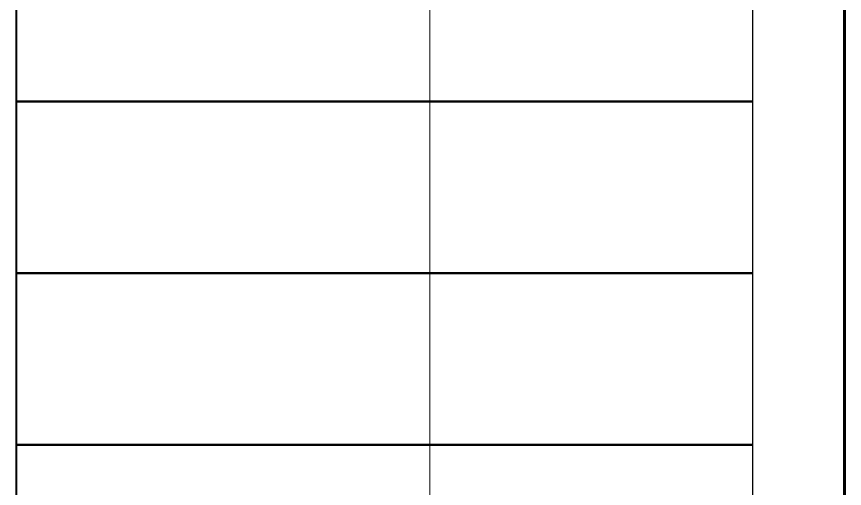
# Model space of a CAD drawing. Header units: metres. Extents: x 29 to 562, y -33 to 369.
# Drawn here: x 303.015 to 304.365, y 177.668 to 178.438 of the extents above; entities that cross this region are included whole.
import ezdxf

# ---------------------------------------------------------------- set-up
doc = ezdxf.new("R2010")
doc.units = ezdxf.units.M
doc.header["$LTSCALE"] = 2
for name, color, linetype, lineweight in [('A-WALL', 7, 'Continuous', 60), ('S-STRS', 4, 'Continuous', 40), ('Tuberia', 1, 'Continuous', 9)]:
    doc.layers.add(name, color=color, linetype=linetype, lineweight=lineweight)
doc.layers.add('S-PLAT', color=7, linetype='Continuous')

msp = doc.modelspace()

# ---------------------------------------------------------------- linework, layer by layer
at = {"layer": 'A-WALL'}
msp.add_line((304.3645, 176.4688), (304.3645, 215.4688), dxfattribs=at)
at = {"layer": 'S-PLAT'}
msp.add_line((304.2145, 186.4688), (304.2145, 176.4688), dxfattribs=at)
at = {"layer": 'S-STRS'}
for p, q in [((303.0145, 178.2988), (303.0145, 178.5788)), ((303.0145, 178.2988), (304.2145, 178.2988)), ((303.0145, 178.0188), (303.0145, 178.2988)), ((304.2145, 178.2988), (303.0145, 178.2988)), ((303.0145, 178.2988), (304.2145, 178.2988)), ((303.0145, 178.0188), (304.2145, 178.0188)), ((303.0145, 177.7388), (303.0145, 178.0188)), ((304.2145, 178.0188), (303.0145, 178.0188)), ((303.0145, 178.0188), (304.2145, 178.0188)), ((303.0145, 177.7388), (304.2145, 177.7388)), ((303.0145, 177.4612), (303.0145, 177.7388)), ((304.2145, 177.7388), (303.0145, 177.7388)), ((303.0145, 177.7388), (304.2145, 177.7388))]:
    msp.add_line(p, q, dxfattribs=at)
at = {"layer": 'Tuberia'}
msp.add_line((303.6884, 177.0968), (303.6884, 183.7269), dxfattribs=at)

doc.saveas('drawing.dxf')
